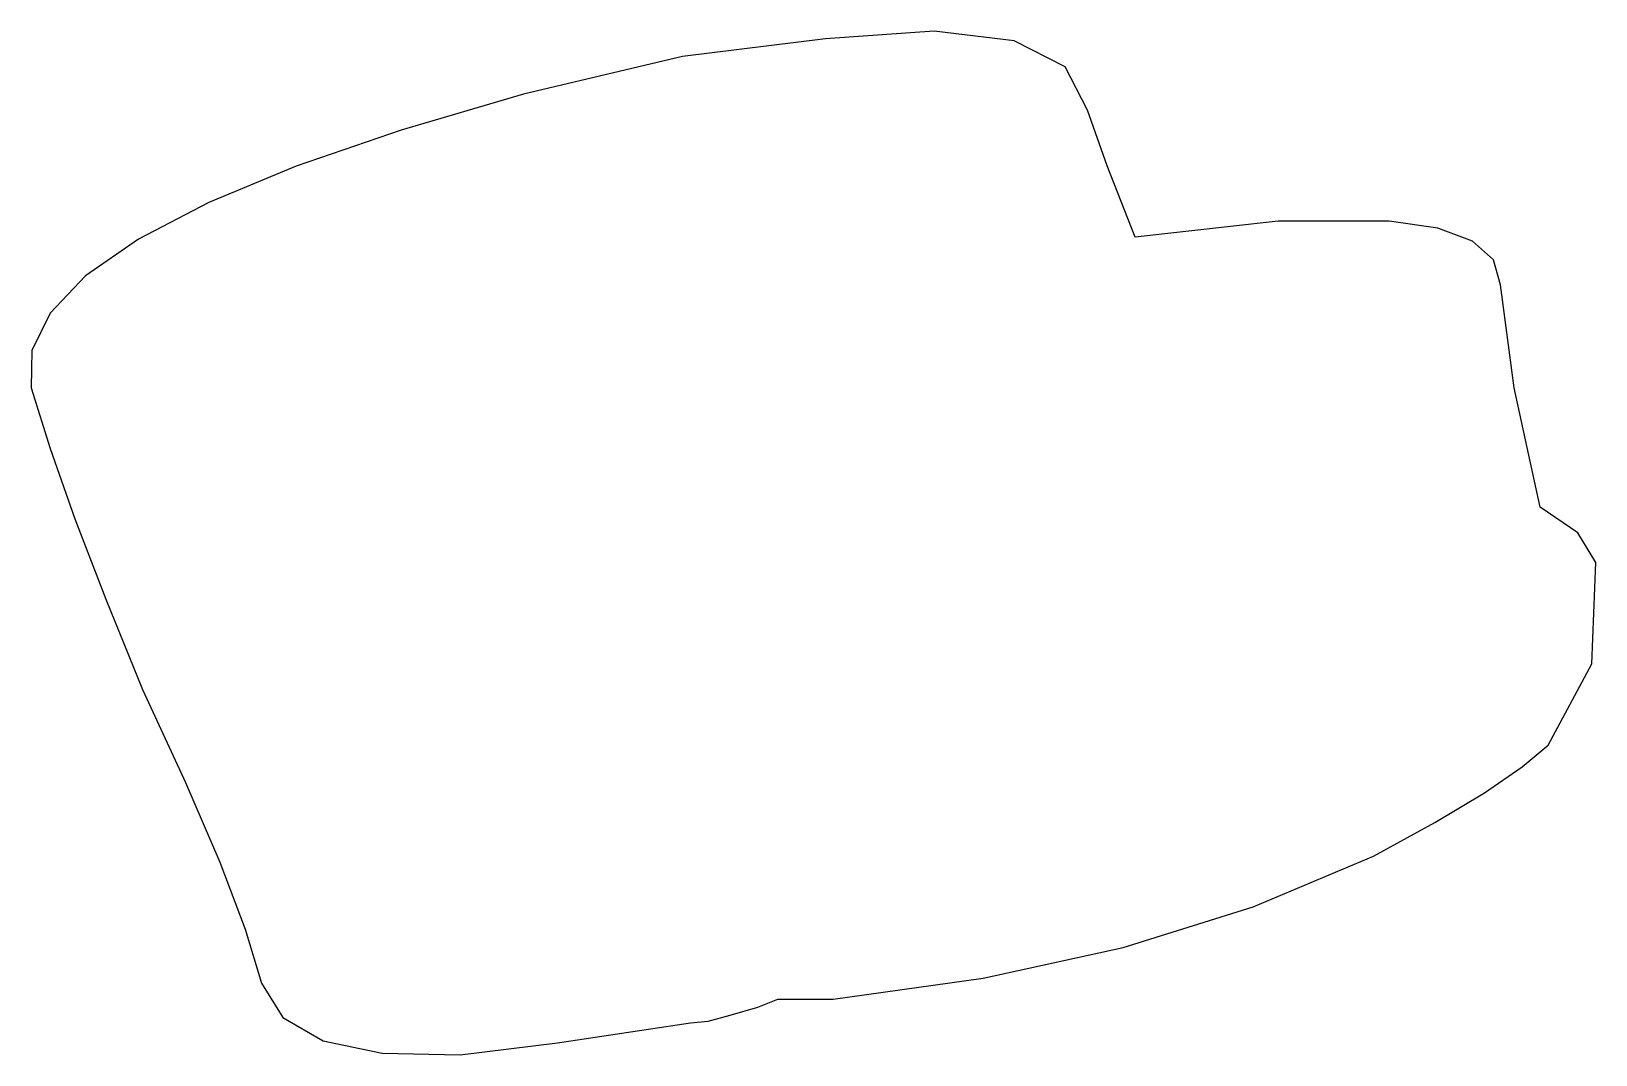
# Model space of a CAD drawing. Extents: x 0.06 to 2.79, y 0 to 1.79.
import ezdxf

# ---------------------------------------------------------------- set-up
doc = ezdxf.new("R2010")
doc.units = 0
doc.layers.get('0').update_dxf_attribs({"linetype": 'CONTINUOUS'})

msp = doc.modelspace()

# ---------------------------------------------------------------- linework, layer by layer
at = {"color": 0}
for p, q in [((1.6346, 1.7909), (1.4444, 1.7778)), ((1.7743, 1.7744), (1.6346, 1.7909)), ((1.4444, 1.7778), (1.1944, 1.7465)), ((1.8637, 1.7284), (1.7743, 1.7744)), ((1.1944, 1.7465), (0.9167, 1.6806)), ((1.9028, 1.6528), (1.8637, 1.7284)), ((0.9167, 1.6806), (0.7026, 1.6179)), ((1.9374, 1.5556), (1.9028, 1.6528)), ((0.7026, 1.6179), (0.519, 1.5547)), ((0.519, 1.5547), (0.3658, 1.4911)), ((1.9861, 1.4306), (1.9374, 1.5556)), ((0.3658, 1.4911), (0.243, 1.4271)), ((2.2361, 1.4584), (1.9861, 1.4306)), ((2.4306, 1.4583), (2.2361, 1.4584)), ((2.5156, 1.4462), (2.4306, 1.4583)), ((0.243, 1.4271), (0.1506, 1.3627)), ((2.5763, 1.4236), (2.5156, 1.4462)), ((2.6128, 1.3907), (2.5763, 1.4236)), ((2.625, 1.3472), (2.6128, 1.3907)), ((0.1506, 1.3627), (0.0885, 1.2978)), ((2.6493, 1.1667), (2.625, 1.3472)), ((0.0885, 1.2978), (0.0568, 1.2325)), ((0.0568, 1.2325), (0.0556, 1.1667)), ((0.0556, 1.1667), (0.0885, 1.0608)), ((2.6944, 0.9583), (2.6493, 1.1667)), ((0.0885, 1.0608), (0.1319, 0.9376)), ((2.7604, 0.9132), (2.6944, 0.9583)), ((2.6944, 0.9583), (2.6944, 0.9583)), ((2.6944, 0.9583), (2.6944, 0.9583)), ((0.1319, 0.9376), (0.1857, 0.7969)), ((2.7917, 0.8611), (2.7604, 0.9132)), ((2.7847, 0.6841), (2.7917, 0.8611)), ((0.1857, 0.7969), (0.25, 0.6389)), ((2.7083, 0.5417), (2.7847, 0.6841)), ((0.25, 0.6389), (0.3255, 0.4766)), ((2.6632, 0.5035), (2.7083, 0.5417)), ((2.5972, 0.4584), (2.6632, 0.5035)), ((0.3255, 0.4766), (0.3854, 0.3368)), ((2.5104, 0.4063), (2.5972, 0.4584)), ((2.4028, 0.3472), (2.5104, 0.4063)), ((0.3854, 0.3368), (0.4297, 0.2196)), ((2.1927, 0.2587), (2.4028, 0.3472)), ((1.9653, 0.1876), (2.1927, 0.2587)), ((0.4297, 0.2196), (0.4583, 0.125)), ((1.7205, 0.1337), (1.9653, 0.1876)), ((0.4583, 0.125), (0.4956, 0.0651)), ((1.4583, 0.0972), (1.7205, 0.1337)), ((1.2778, 0.0694), (1.3264, 0.0833)), ((1.3264, 0.0833), (1.3611, 0.0972)), ((1.3611, 0.0972), (1.4583, 0.0972)), ((0.4956, 0.0651), (0.5659, 0.0243)), ((0.9757, 0.0209), (1.2083, 0.0556)), ((1.2083, 0.0556), (1.2395, 0.059)), ((1.2395, 0.059), (1.2778, 0.0694)), ((0.5659, 0.0243), (0.6692, 0.0026)), ((0.6692, 0.0026), (0.8056, 0)), ((0.8056, 0), (0.9757, 0.0209))]:
    msp.add_line(p, q, dxfattribs=at)

doc.saveas('drawing.dxf')
